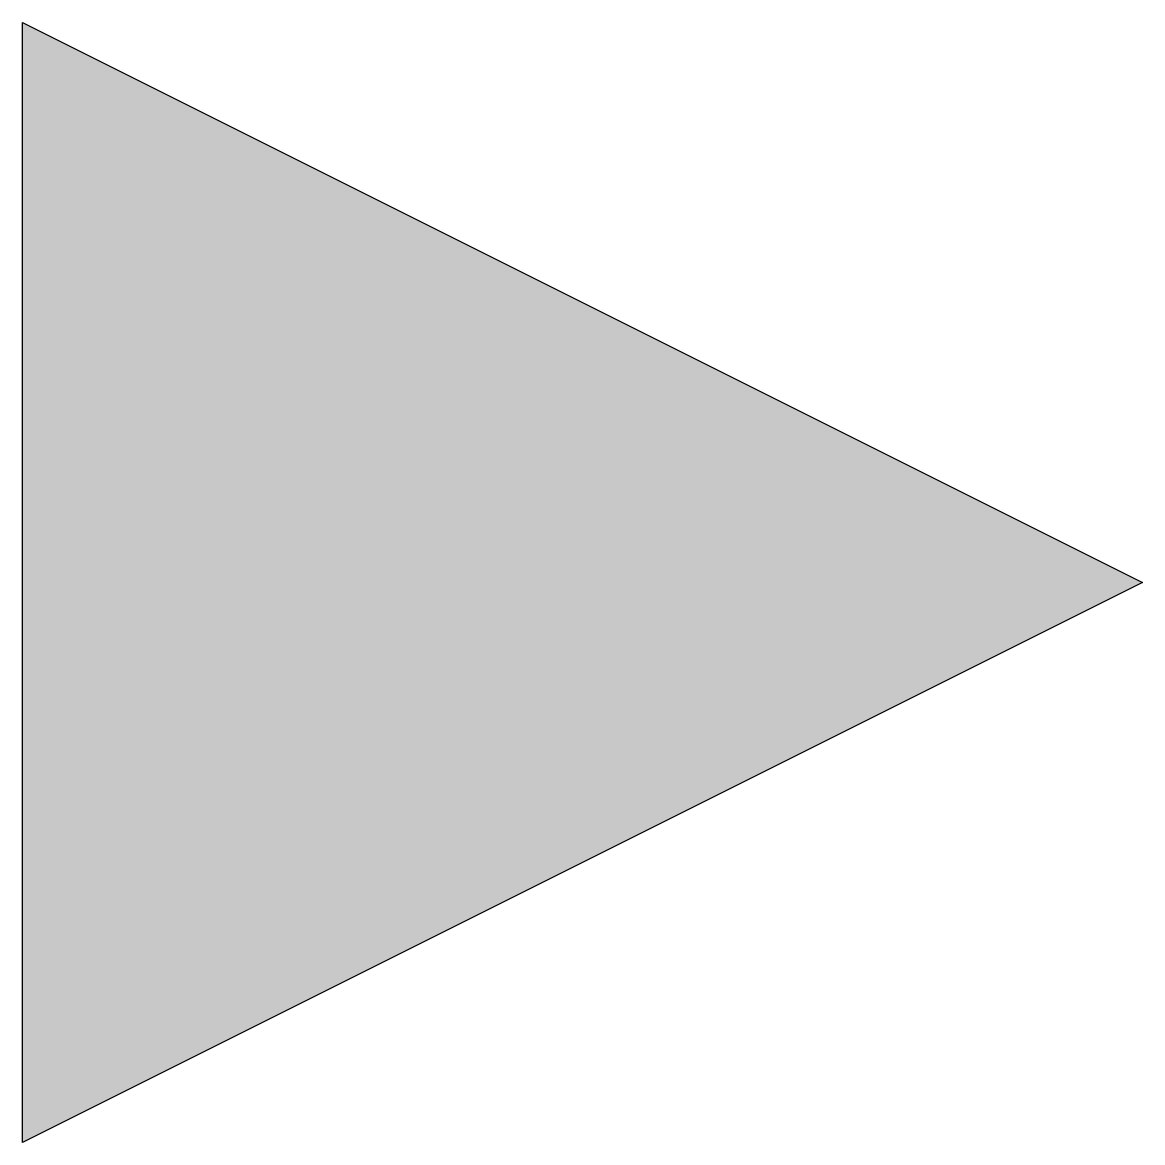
# Model space of a CAD drawing. Extents: x 0 to 1, y -0.5 to 0.5.
import ezdxf

# ---------------------------------------------------------------- set-up
doc = ezdxf.new("R2010")
doc.units = 0
doc.header["$MEASUREMENT"] = 0
doc.layers.add('SEPTICAD', color=7, linetype='CONTINUOUS')

msp = doc.modelspace()

# ---------------------------------------------------------------- hatches: boundary and pattern name
at = {"layer": 'SEPTICAD'}
msp.add_hatch(color=256, dxfattribs=at).paths.add_polyline_path([(1, 0), (0, 0.5), (0, -0.5)])

# ---------------------------------------------------------------- linework, layer by layer
msp.add_lwpolyline([(0, 0.5), (1, 0), (0, -0.5), (0, 0.5)], dxfattribs=at)

doc.saveas('drawing.dxf')
